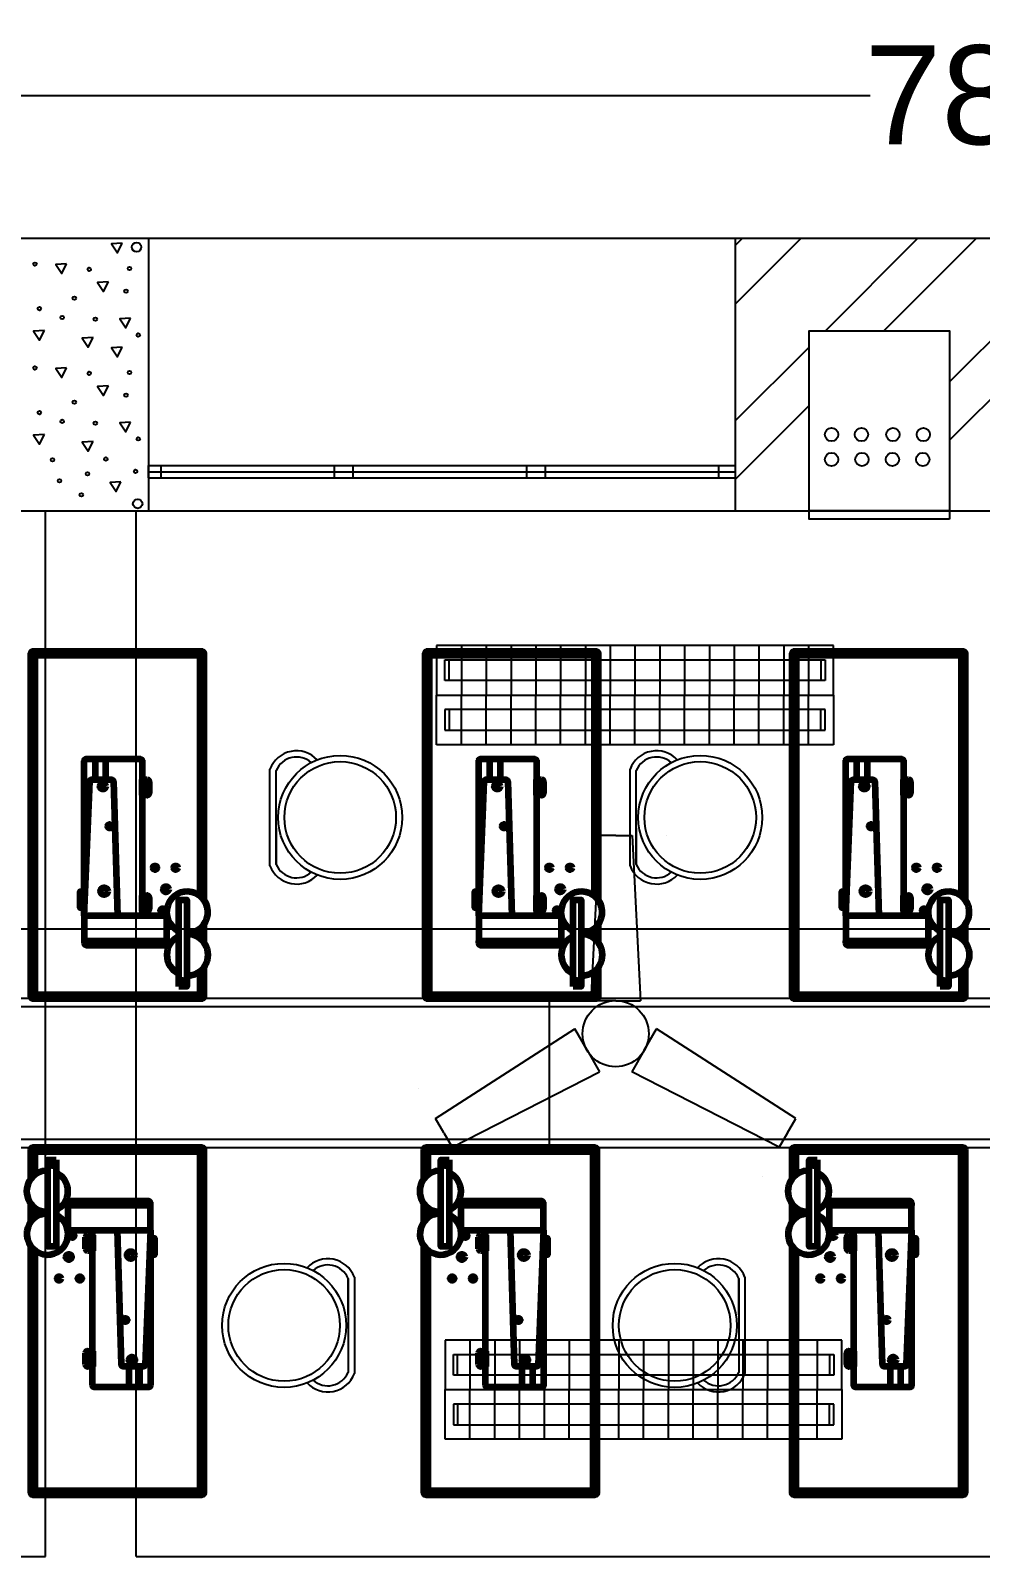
# Model space of a CAD drawing. Header units: inches. Extents: x 9 to 2198, y -380 to 182.
# Drawn here: x 264.4 to 379.3, y -138.6 to 46.1 of the extents above; entities that cross this region are included whole.
import ezdxf

# ---------------------------------------------------------------- set-up
doc = ezdxf.new("R2010")
doc.units = ezdxf.units.IN
doc.header["$MEASUREMENT"] = 0
doc.header["$PDMODE"] = 32
doc.header["$PDSIZE"] = -10
for name, color, linetype in [('beam', 50, 'Continuous'), ('center table', 30, 'Continuous'), ('chairs', 100, 'Continuous'), ('dimensions', 230, 'Continuous'), ('electrical', 60, 'Continuous'), ('fans', 210, 'Continuous'), ('machines', 21, 'Continuous'), ('outer wall', 10, 'Continuous'), ('pillar hatching', 40, 'Continuous'), ('tubelights', 201, 'Continuous')]:
    doc.layers.add(name, color=color, linetype=linetype)
doc.styles.get("Standard").update_dxf_attribs({"font": 'arial.ttf'})
doc.dimstyles.get("Standard").update_dxf_attribs({"dimtxt": 11.9795, "dimasz": 0.18, "dimexe": 0.18, "dimexo": 0.0625, "dimgap": 0.09, "dimtad": 0, "dimtih": 1, "dimtoh": 1, "dimdec": 4, "dimzin": 0, "dimdsep": 46, "dimtxsty": 'Standard', "dimcen": 0.09, "dimadec": 0, "dimazin": 0, "dimtfac": 1, "dimtdec": 4, "dimtofl": 0, "dimtmove": 0, "dimatfit": 3, "dimfxl": 1, "dimtolj": 1, "dimtzin": 0, "dimarcsym": 0})

# ---------------------------------------------------------------- blocks, each defined once
blk = doc.blocks.new('*U24')
at = {"layer": 'fans'}
for p, q in [((-3.57, 10), (-4.57, -10)), ((-1.57, 10), (-3.57, 10)), ((-1.57, 10), (-1.57, 10)), ((-1.57, 10), (-1.57, 10)), ((-1.57, 10), (-1.57, 10)), ((-1.57, 10), (-1.57, 10)), ((-1.57, 10), (0.43, 10)), ((0.43, 10), (1.43, -10)), ((4.57, 10), (4.57, 10)), ((-1.57, -10), (-4.57, -10)), ((-1.57, -10), (1.43, -10))]:
    blk.add_line(p, q, dxfattribs=at)
blk = doc.blocks.new('*U25')
at = {"layer": 'fans', "color": 0, "linetype": 'ByBlock', "lineweight": -2, "transparency": 16777216}
blk.add_blockref('*U24', (1152.58, 51.52), dxfattribs=at)
for p, rotation in [((1138.1, 31.88), 120), ((1162.34, 29.16), 239.9999999999999)]:
    blk.add_blockref('*U24', p, dxfattribs=dict(at, rotation=rotation))
blk = doc.blocks.new('TUBELIGHT')
for p, q in [((2377.8, 620.73), (2329.8, 620.73)), ((2329.8, 620.73), (2329.8, 614.73)), ((2332.8, 620.73), (2332.8, 614.73)), ((2335.8, 620.73), (2335.8, 614.73)), ((2338.8, 620.73), (2338.8, 614.73)), ((2341.8, 620.73), (2341.8, 614.73)), ((2344.8, 620.73), (2344.8, 614.73)), ((2347.8, 620.73), (2347.8, 614.73)), ((2350.8, 620.73), (2350.8, 614.73)), ((2353.8, 620.73), (2353.8, 614.73)), ((2356.8, 620.73), (2356.8, 614.73)), ((2359.8, 620.73), (2359.8, 614.73)), ((2362.8, 620.73), (2362.8, 614.73)), ((2365.8, 620.73), (2365.8, 614.73)), ((2368.8, 620.73), (2368.8, 614.73)), ((2371.8, 620.73), (2371.8, 614.73)), ((2374.8, 620.73), (2374.8, 614.73)), ((2377.8, 614.73), (2377.8, 620.73)), ((2330.8, 618.98), (2376.8, 618.98)), ((2330.8, 616.48), (2330.8, 618.98)), ((2331.3, 616.48), (2331.3, 618.98)), ((2376.3, 618.98), (2376.3, 616.48)), ((2376.8, 618.98), (2376.8, 616.48)), ((2376.8, 616.48), (2330.8, 616.48)), ((2329.8, 614.73), (2377.8, 614.73)), ((2329.8, 608.73), (2329.8, 614.73)), ((2376.8, 612.98), (2330.8, 612.98)), ((2330.8, 612.98), (2330.8, 610.48)), ((2331.3, 612.98), (2331.3, 610.48)), ((2332.8, 608.73), (2332.8, 614.73)), ((2335.8, 608.73), (2335.8, 614.73)), ((2338.8, 608.73), (2338.8, 614.73)), ((2341.8, 608.73), (2341.8, 614.73)), ((2344.8, 608.73), (2344.8, 614.73)), ((2347.8, 608.73), (2347.8, 614.73)), ((2350.8, 608.73), (2350.8, 614.73)), ((2353.8, 608.73), (2353.8, 614.73)), ((2356.8, 608.73), (2356.8, 614.73)), ((2359.8, 608.73), (2359.8, 614.73)), ((2362.8, 608.73), (2362.8, 614.73)), ((2365.8, 608.73), (2365.8, 614.73)), ((2368.8, 608.73), (2368.8, 614.73)), ((2371.8, 608.73), (2371.8, 614.73)), ((2374.8, 608.73), (2374.8, 614.73)), ((2376.3, 610.48), (2376.3, 612.98)), ((2376.8, 610.48), (2376.8, 612.98)), ((2377.8, 614.73), (2377.8, 608.73)), ((2330.8, 610.48), (2376.8, 610.48)), ((2377.8, 608.73), (2329.8, 608.73))]:
    blk.add_line(p, q)
blk = doc.blocks.new('*D47')
at = {"layer": 'Defpoints', "color": 0, "transparency": 16777216}
for p in [(791.19, 38.21), (9.19, 20.94), (791.19, 20.94)]:
    blk.add_point(p, dxfattribs=at)
at = {"layer": 'dimensions', "color": 0, "lineweight": -2, "transparency": 16777216}
for p, q in [((9.19, 21.01), (9.19, 38.39)), ((9.37, 38.21), (366, 38.21)), ((791.01, 38.21), (434.39, 38.21)), ((791.19, 21.01), (791.19, 38.39))]:
    blk.add_line(p, q, dxfattribs=at)
at = {"layer": 'dimensions', "color": 0, "transparency": 16777216}
for points in [[(9.37, 38.24), (9.37, 38.18), (9.19, 38.21)], [(791.01, 38.24), (791.01, 38.18), (791.19, 38.21)]]:
    blk.add_solid(points, dxfattribs=at)
at = {"layer": 'dimensions', "color": 0, "transparency": 16777216, "insert": (400.19, 38.21), "char_height": 11.9795, "attachment_point": 5}
blk.add_mtext('\\A1;782.0000', dxfattribs=at)
blk = doc.blocks.new('*D49')
at = {"layer": 'Defpoints', "color": 0, "transparency": 16777216}
for p in [(709.19, -62.62), (136.19, -80.06), (709.19, -80.06)]:
    blk.add_point(p, dxfattribs=at)
at = {"layer": 'dimensions', "color": 0, "lineweight": -2, "transparency": 16777216}
for p, q in [((136.19, -79.99), (136.19, -62.44)), ((136.37, -62.62), (388.45, -62.62)), ((709.01, -62.62), (456.94, -62.62)), ((709.19, -79.99), (709.19, -62.44))]:
    blk.add_line(p, q, dxfattribs=at)
at = {"layer": 'dimensions', "color": 0, "transparency": 16777216}
for points in [[(136.37, -62.59), (136.37, -62.65), (136.19, -62.62)], [(709.01, -62.59), (709.01, -62.65), (709.19, -62.62)]]:
    blk.add_solid(points, dxfattribs=at)
at = {"layer": 'dimensions', "color": 0, "transparency": 16777216, "insert": (422.69, -62.62), "char_height": 11.9795, "attachment_point": 5}
blk.add_mtext('\\A1;573.0000', dxfattribs=at)

msp = doc.modelspace()

# ---------------------------------------------------------------- linework, layer by layer
at = {"layer": 'beam'}
for p, q in [((266.19477, -138.55658), (266.19477, -12.05658)), ((277.19477, -138.55658), (277.19477, -12.05658)), ((150.19477, -138.55658), (266.19477, -138.55658)), ((277.19477, -138.55658), (393.19477, -138.55658))]:
    msp.add_line(p, q, dxfattribs=at)
at = {"layer": 'center table'}
for p, q in [((709.19477, -71.05658), (136.19477, -71.05658)), ((327.19477, -89.05658), (327.19477, -71.05658)), ((709.19477, -72.05658), (136.19477, -72.05658)), ((136.19477, -88.05658), (709.19477, -88.05658)), ((136.19477, -89.05658), (709.19477, -89.05658))]:
    msp.add_line(p, q, dxfattribs=at)
at = {"layer": 'chairs', "linetype": 'ByBlock'}
for p, q in [((293.36668, -54.9778), (293.36668, -43.29917)), ((294.11668, -54.83201), (294.11668, -43.44496)), ((336.92927, -54.9778), (336.92927, -43.29917)), ((337.67927, -54.83201), (337.67927, -43.44496)), ((294.11668, -50.41651), (294.11668, -54.83201)), ((337.67927, -50.41651), (337.67927, -54.83201)), ((302.83083, -109.31861), (302.83083, -104.90312)), ((302.83083, -104.90312), (302.83083, -116.29017)), ((303.58083, -104.75733), (303.58083, -116.43596)), ((350.08547, -109.31861), (350.08547, -104.90312)), ((350.08547, -104.90312), (350.08547, -116.29017)), ((350.83547, -104.75733), (350.83547, -116.43596))]:
    msp.add_line(p, q, dxfattribs=at)
for centre, radius in [((301.86435, -49.13848), 7.5), ((301.86435, -49.13848), 6.75), ((345.42693, -49.13848), 7.5), ((345.42693, -49.13848), 6.75), ((295.08316, -110.59664), 7.5), ((342.33781, -110.59664), 7.5), ((295.08316, -110.59664), 6.75), ((342.33781, -110.59664), 6.75)]:
    msp.add_circle(centre, radius, dxfattribs=at)
for centre, radius, start, end in [((296.58107, -44.51445), 3.43646, 43.0339046, 159.2895399), ((296.58107, -44.51445), 2.68646, 48.4094874, 156.5400873), ((340.14366, -44.51445), 3.43646, 43.0339046, 159.2895399), ((340.14366, -44.51445), 2.68646, 48.4094874, 156.5400873), ((296.58107, -53.76251), 3.43646, 200.7104601, 316.9660954), ((296.58107, -53.76251), 2.68646, 203.4599127, 311.5905126), ((340.14366, -53.76251), 3.43646, 200.7104601, 316.9660954), ((340.14366, -53.76251), 2.68646, 203.4599127, 311.5905126), ((300.36644, -105.97261), 3.43646, 20.7104601, 136.9660954), ((300.36644, -105.97261), 2.68646, 23.4599127, 131.5905126), ((347.62108, -105.97261), 3.43646, 20.7104601, 136.9660954), ((347.62108, -105.97261), 2.68646, 23.4599127, 131.5905126), ((300.36644, -115.22067), 2.68646, 228.4094874, 336.5400873), ((347.62108, -115.22067), 2.68646, 228.4094874, 336.5400873), ((300.36644, -115.22067), 3.43646, 223.0339046, 339.2895399), ((347.62108, -115.22067), 3.43646, 223.0339046, 339.2895399)]:
    msp.add_arc(centre, radius, start, end, dxfattribs=at)
at = {"layer": 'electrical'}
for points in [[(375.59592, -12.05896), (358.58901, -12.05896), (358.58901, 9.74208), (375.59592, 9.74208)], [(375.59592, -13.05896), (358.59592, -13.05896), (358.59592, -12.05896), (375.59592, -12.05896)]]:
    msp.add_lwpolyline(points, close=True, dxfattribs=at)
for centre in [(361.318, -2.81504), (364.92926, -2.81504), (368.74115, -2.81504), (372.41928, -2.81504), (361.318, -5.82073), (364.99614, -5.82073), (368.67427, -5.82073), (372.35241, -5.82073)]:
    msp.add_circle(centre, 0.80473, dxfattribs=at)
at = {"layer": 'fans'}
msp.add_circle((335.19477, -75.30658), 4, dxfattribs=at)
at = {"layer": 'machines', "linetype": 'ByBlock', "lineweight": 100}
for p, q in [((272.20999, -42.05735), (272.20999, -44.55658)), ((273.48972, -42.04638), (273.48972, -44.55658)), ((319.92318, -42.05735), (319.92318, -44.55658)), ((321.20291, -42.04638), (321.20291, -44.55658)), ((364.33002, -42.05735), (364.33002, -44.55658)), ((365.60975, -42.04638), (365.60975, -44.55658)), ((271.52778, -45.44566), (271.30662, -45.47729)), ((271.30662, -45.70392), (271.30662, -45.47729)), ((271.30662, -45.70392), (271.52778, -45.70392)), ((277.89667, -44.5609), (278.51381, -44.5609)), ((277.89667, -46.44438), (277.89667, -44.5609)), ((277.89667, -44.7609), (278.31381, -44.7609)), ((278.56381, -45.0109), (278.56381, -45.99438)), ((278.76381, -44.8109), (278.76381, -46.19438)), ((319.24098, -45.44566), (319.01982, -45.47729)), ((319.01982, -45.70392), (319.01982, -45.47729)), ((319.01982, -45.70392), (319.24098, -45.70392)), ((325.60987, -44.5609), (326.22701, -44.5609)), ((325.60987, -46.44438), (325.60987, -44.5609)), ((325.60987, -44.7609), (326.02701, -44.7609)), ((326.27701, -45.0109), (326.27701, -45.99438)), ((326.47701, -44.8109), (326.47701, -46.19438)), ((363.64782, -45.44566), (363.42665, -45.47729)), ((363.42665, -45.70392), (363.42665, -45.47729)), ((363.42665, -45.70392), (363.64782, -45.70392)), ((370.0167, -44.5609), (370.63385, -44.5609)), ((370.0167, -46.44438), (370.0167, -44.5609)), ((370.0167, -44.7609), (370.43385, -44.7609)), ((370.68385, -45.0109), (370.68385, -45.99438)), ((370.88385, -44.8109), (370.88385, -46.19438)), ((278.31381, -46.24438), (277.89667, -46.24438)), ((278.51381, -46.44438), (277.89667, -46.44438)), ((326.02701, -46.24438), (325.60987, -46.24438)), ((326.22701, -46.44438), (325.60987, -46.44438)), ((370.43385, -46.24438), (370.0167, -46.24438)), ((370.63385, -46.44438), (370.0167, -46.44438)), ((277.89667, -58.57552), (278.51381, -58.57552)), ((277.89667, -60.459), (277.89667, -58.57552)), ((277.89667, -58.77552), (278.31381, -58.77552)), ((278.56381, -59.02552), (278.56381, -60.009)), ((278.76381, -58.82552), (278.76381, -60.209)), ((325.60987, -58.57552), (326.22701, -58.57552)), ((325.60987, -60.459), (325.60987, -58.57552)), ((325.60987, -58.77552), (326.02701, -58.77552)), ((326.27701, -59.02552), (326.27701, -60.009)), ((326.47701, -58.82552), (326.47701, -60.209)), ((370.0167, -58.57552), (370.63385, -58.57552)), ((370.0167, -60.459), (370.0167, -58.57552)), ((370.0167, -58.77552), (370.43385, -58.77552)), ((370.68385, -59.02552), (370.68385, -60.009)), ((370.88385, -58.82552), (370.88385, -60.209)), ((278.31381, -60.259), (277.89667, -60.259)), ((278.51381, -60.459), (277.89667, -60.459)), ((326.02701, -60.259), (325.60987, -60.259)), ((326.22701, -60.459), (325.60987, -60.459)), ((370.43385, -60.259), (370.0167, -60.259)), ((370.63385, -60.459), (370.0167, -60.459)), ((271.30294, -99.68455), (271.92008, -99.68455)), ((271.92008, -99.68455), (271.92008, -101.56803)), ((318.85894, -99.68455), (319.47608, -99.68455)), ((319.47608, -99.68455), (319.47608, -101.56803)), ((363.40203, -99.68455), (364.01917, -99.68455)), ((364.01917, -99.68455), (364.01917, -101.56803)), ((271.05294, -101.31803), (271.05294, -99.93455)), ((271.25294, -101.11803), (271.25294, -100.13455)), ((271.50294, -99.88455), (271.92008, -99.88455)), ((271.92008, -101.36803), (271.50294, -101.36803)), ((318.60894, -101.31803), (318.60894, -99.93455)), ((318.80894, -101.11803), (318.80894, -100.13455)), ((319.05894, -99.88455), (319.47608, -99.88455)), ((319.47608, -101.36803), (319.05894, -101.36803)), ((363.15203, -101.31803), (363.15203, -99.93455)), ((363.35203, -101.11803), (363.35203, -100.13455)), ((363.60203, -99.88455), (364.01917, -99.88455)), ((364.01917, -101.36803), (363.60203, -101.36803)), ((271.92008, -101.56803), (271.30294, -101.56803)), ((319.47608, -101.56803), (318.85894, -101.56803)), ((364.01917, -101.56803), (363.40203, -101.56803)), ((271.05294, -115.33264), (271.05294, -113.94916)), ((271.25294, -115.13264), (271.25294, -114.14916)), ((271.30294, -113.69916), (271.92008, -113.69916)), ((271.50294, -113.89916), (271.92008, -113.89916)), ((271.92008, -113.69916), (271.92008, -115.58264)), ((278.51013, -114.43962), (278.28896, -114.43962)), ((278.51013, -114.43962), (278.51013, -114.66626)), ((318.60894, -115.33264), (318.60894, -113.94916)), ((318.80894, -115.13264), (318.80894, -114.14916)), ((318.85894, -113.69916), (319.47608, -113.69916)), ((319.05894, -113.89916), (319.47608, -113.89916)), ((319.47608, -113.69916), (319.47608, -115.58264)), ((326.06613, -114.43962), (325.84497, -114.43962)), ((326.06613, -114.43962), (326.06613, -114.66626)), ((363.15203, -115.33264), (363.15203, -113.94916)), ((363.35203, -115.13264), (363.35203, -114.14916)), ((363.40203, -113.69916), (364.01917, -113.69916)), ((363.60203, -113.89916), (364.01917, -113.89916)), ((364.01917, -113.69916), (364.01917, -115.58264)), ((370.60922, -114.43962), (370.38806, -114.43962)), ((370.60922, -114.43962), (370.60922, -114.66626)), ((271.92008, -115.58264), (271.30294, -115.58264)), ((271.92008, -115.38264), (271.50294, -115.38264)), ((276.32703, -118.09717), (276.32703, -115.58697)), ((277.60676, -118.0862), (277.60676, -115.58697)), ((278.28896, -114.69788), (278.51013, -114.66626)), ((319.47608, -115.58264), (318.85894, -115.58264)), ((319.47608, -115.38264), (319.05894, -115.38264)), ((323.88303, -118.09717), (323.88303, -115.58697)), ((325.16276, -118.0862), (325.16276, -115.58697)), ((325.84497, -114.69788), (326.06613, -114.66626)), ((364.01917, -115.58264), (363.40203, -115.58264)), ((364.01917, -115.38264), (363.60203, -115.38264)), ((368.42613, -118.09717), (368.42613, -115.58697)), ((369.70586, -118.0862), (369.70586, -115.58697)), ((370.38806, -114.69788), (370.60922, -114.66626))]:
    msp.add_line(p, q, dxfattribs=at)
for points in [[(285.40876, -59.16119), (285.40876, -29.30658, 0.414213562), (285.15876, -29.05658), (264.65876, -29.05658, 0.414213562), (264.40876, -29.30658), (264.40876, -70.80658, 0.414213562), (264.65876, -71.05658), (285.15876, -71.05658, 0.414213562), (285.40876, -70.80658), (285.40876, -67.24768)], [(333.12195, -59.16119), (333.12195, -29.30658, 0.414213562), (332.87195, -29.05658), (312.37195, -29.05658, 0.414213562), (312.12195, -29.30658), (312.12195, -70.80658, 0.414213562), (312.37195, -71.05658), (332.87195, -71.05658, 0.414213562), (333.12195, -70.80658), (333.12195, -67.24768)], [(377.52879, -59.16119), (377.52879, -29.30658, 0.414213562), (377.27879, -29.05658), (356.77879, -29.05658, 0.414213562), (356.52879, -29.30658), (356.52879, -70.80658, 0.414213562), (356.77879, -71.05658), (377.27879, -71.05658, 0.414213562), (377.52879, -70.80658), (377.52879, -67.24768)], [(284.90876, -58.63371), (284.90876, -29.80658, 0.414213562), (284.65876, -29.55658), (265.15876, -29.55658, 0.414213562), (264.90876, -29.80658), (264.90876, -70.30658, 0.414213562), (265.15876, -70.55658), (284.65876, -70.55658, 0.414213562), (284.90876, -70.30658), (284.90876, -67.75928)], [(332.62195, -58.63371), (332.62195, -29.80658, 0.414213562), (332.37195, -29.55658), (312.87195, -29.55658, 0.414213562), (312.62195, -29.80658), (312.62195, -70.30658, 0.414213562), (312.87195, -70.55658), (332.37195, -70.55658, 0.414213562), (332.62195, -70.30658), (332.62195, -67.75928)], [(377.02879, -58.63371), (377.02879, -29.80658, 0.414213562), (376.77879, -29.55658), (357.27879, -29.55658, 0.414213562), (357.02879, -29.80658), (357.02879, -70.30658, 0.414213562), (357.27879, -70.55658), (376.77879, -70.55658, 0.414213562), (377.02879, -70.30658), (377.02879, -67.75928)], [(264.40799, -100.98236), (264.40799, -130.83697, 0.414213562), (264.65799, -131.08697), (285.15799, -131.08697, 0.414213562), (285.40799, -130.83697), (285.40799, -89.33697, 0.414213562), (285.15799, -89.08697), (264.65799, -89.08697, 0.414213562), (264.40799, -89.33697), (264.40799, -92.89586)], [(264.90799, -101.50984), (264.90799, -130.33697, 0.414213562), (265.15799, -130.58697), (284.65799, -130.58697, 0.414213562), (284.90799, -130.33697), (284.90799, -89.83697, 0.414213562), (284.65799, -89.58697), (265.15799, -89.58697, 0.414213562), (264.90799, -89.83697), (264.90799, -92.38426)], [(311.96399, -100.98236), (311.96399, -130.83697, 0.414213562), (312.21399, -131.08697), (332.71399, -131.08697, 0.414213562), (332.96399, -130.83697), (332.96399, -89.33697, 0.414213562), (332.71399, -89.08697), (312.21399, -89.08697, 0.414213562), (311.96399, -89.33697), (311.96399, -92.89586)], [(312.46399, -101.50984), (312.46399, -130.33697, 0.414213562), (312.71399, -130.58697), (332.21399, -130.58697, 0.414213562), (332.46399, -130.33697), (332.46399, -89.83697, 0.414213562), (332.21399, -89.58697), (312.71399, -89.58697, 0.414213562), (312.46399, -89.83697), (312.46399, -92.38426)], [(356.50709, -100.98236), (356.50709, -130.83697, 0.414213562), (356.75709, -131.08697), (377.25709, -131.08697, 0.414213562), (377.50709, -130.83697), (377.50709, -89.33697, 0.414213562), (377.25709, -89.08697), (356.75709, -89.08697, 0.414213562), (356.50709, -89.33697), (356.50709, -92.89586)], [(357.00709, -101.50984), (357.00709, -130.33697, 0.414213562), (357.25709, -130.58697), (376.75709, -130.58697, 0.414213562), (377.00709, -130.33697), (377.00709, -89.83697, 0.414213562), (376.75709, -89.58697), (357.25709, -89.58697, 0.414213562), (357.00709, -89.83697), (357.00709, -92.38426)]]:
    msp.add_lwpolyline(points, format="xyb", dxfattribs=at)
for points in [[(270.90876, -61.05658), (270.90876, -42.30658, -0.414213562), (271.15876, -42.05658), (277.65876, -42.05658, -0.414213562), (277.90876, -42.30658), (277.90876, -61.05658)], [(318.62195, -61.05658), (318.62195, -42.30658, -0.414213562), (318.87195, -42.05658), (325.37195, -42.05658, -0.414213562), (325.62195, -42.30658), (325.62195, -61.05658)], [(363.02879, -61.05658), (363.02879, -42.30658, -0.414213562), (363.27879, -42.05658), (369.77879, -42.05658, -0.414213562), (370.02879, -42.30658), (370.02879, -61.05658)], [(270.90876, -61.05658), (271.55638, -44.79663, -0.402601402), (271.80618, -44.55658), (274.17051, -44.55658, -0.405445019), (274.42039, -44.79907), (274.90876, -61.05658)], [(318.62195, -61.05658), (319.26958, -44.79663, -0.402601402), (319.51938, -44.55658), (321.8837, -44.55658, -0.405445019), (322.13359, -44.79907), (322.62195, -61.05658)], [(363.02879, -61.05658), (363.67642, -44.79663, -0.402601402), (363.92622, -44.55658), (366.29054, -44.55658, -0.405445019), (366.54043, -44.79907), (367.02879, -61.05658)], [(270.90876, -61.05658), (270.90876, -64.05658), (280.90876, -64.05658), (280.90876, -61.30658, 0.414213562), (280.65876, -61.05658)], [(318.62195, -61.05658), (318.62195, -64.05658), (328.62195, -64.05658), (328.62195, -61.30658, 0.414213562), (328.37195, -61.05658)], [(363.02879, -61.05658), (363.02879, -64.05658), (373.02879, -64.05658), (373.02879, -61.30658, 0.414213562), (372.77879, -61.05658)], [(280.90876, -64.05658), (280.90876, -64.36907, -0.414213562), (280.65876, -64.61907), (271.1886, -64.61907, -0.414213562), (270.9386, -64.36907), (270.9386, -64.05658)], [(328.62195, -64.05658), (328.62195, -64.36907, -0.414213562), (328.37195, -64.61907), (318.9018, -64.61907, -0.414213562), (318.6518, -64.36907), (318.6518, -64.05658)], [(373.02879, -64.05658), (373.02879, -64.36907, -0.414213562), (372.77879, -64.61907), (363.30863, -64.61907, -0.414213562), (363.05863, -64.36907), (363.05863, -64.05658)], [(268.90799, -96.08697), (268.90799, -95.77448, -0.414213562), (269.15799, -95.52448), (278.62815, -95.52448, -0.414213562), (278.87815, -95.77448), (278.87815, -96.08697)], [(316.46399, -96.08697), (316.46399, -95.77448, -0.414213562), (316.71399, -95.52448), (326.18415, -95.52448, -0.414213562), (326.43415, -95.77448), (326.43415, -96.08697)], [(361.00709, -96.08697), (361.00709, -95.77448, -0.414213562), (361.25709, -95.52448), (370.72724, -95.52448, -0.414213562), (370.97724, -95.77448), (370.97724, -96.08697)], [(278.90799, -99.08697), (278.90799, -96.08697), (268.90799, -96.08697), (268.90799, -98.83697, 0.414213562), (269.15799, -99.08697)], [(326.46399, -99.08697), (326.46399, -96.08697), (316.46399, -96.08697), (316.46399, -98.83697, 0.414213562), (316.71399, -99.08697)], [(371.00709, -99.08697), (371.00709, -96.08697), (361.00709, -96.08697), (361.00709, -98.83697, 0.414213562), (361.25709, -99.08697)], [(278.90799, -99.08697), (278.90799, -117.83697, -0.414213562), (278.65799, -118.08697), (272.15799, -118.08697, -0.414213562), (271.90799, -117.83697), (271.90799, -99.08697)], [(278.90799, -99.08697), (278.26037, -115.34692, -0.402601402), (278.01056, -115.58697), (275.64624, -115.58697, -0.405445019), (275.39636, -115.34447), (274.90799, -99.08697)], [(326.46399, -99.08697), (326.46399, -117.83697, -0.414213562), (326.21399, -118.08697), (319.71399, -118.08697, -0.414213562), (319.46399, -117.83697), (319.46399, -99.08697)], [(326.46399, -99.08697), (325.81637, -115.34692, -0.402601402), (325.56657, -115.58697), (323.20224, -115.58697, -0.405445019), (322.95236, -115.34447), (322.46399, -99.08697)], [(371.00709, -99.08697), (371.00709, -117.83697, -0.414213562), (370.75709, -118.08697), (364.25709, -118.08697, -0.414213562), (364.00709, -117.83697), (364.00709, -99.08697)], [(371.00709, -99.08697), (370.35946, -115.34692, -0.402601402), (370.10966, -115.58697), (367.74534, -115.58697, -0.405445019), (367.49545, -115.34447), (367.00709, -99.08697)]]:
    msp.add_lwpolyline(points, format="xyb", close=True, dxfattribs=at)
for points in [[(270.90227, -58.0996), (270.90227, -60.09177), (270.42308, -60.09177), (270.42308, -58.0996)], [(270.90227, -58.72677), (270.90227, -59.9442), (270.45994, -59.9442), (270.45994, -58.72677)], [(318.61546, -58.0996), (318.61546, -60.09177), (318.13628, -60.09177), (318.13628, -58.0996)], [(318.61546, -58.72677), (318.61546, -59.9442), (318.17314, -59.9442), (318.17314, -58.72677)], [(363.0223, -58.0996), (363.0223, -60.09177), (362.54311, -60.09177), (362.54311, -58.0996)], [(363.0223, -58.72677), (363.0223, -59.9442), (362.57998, -59.9442), (362.57998, -58.72677)], [(282.32578, -69.59615), (282.32578, -59.09615), (283.32578, -59.09615), (283.32578, -69.59615)], [(282.32578, -69.59615), (282.32578, -59.09615), (283.32578, -59.09615), (283.32578, -69.59615)], [(330.03898, -69.59615), (330.03898, -59.09615), (331.03898, -59.09615), (331.03898, -69.59615)], [(330.03898, -69.59615), (330.03898, -59.09615), (331.03898, -59.09615), (331.03898, -69.59615)], [(374.44581, -69.59615), (374.44581, -59.09615), (375.44581, -59.09615), (375.44581, -69.59615)], [(374.44581, -69.59615), (374.44581, -59.09615), (375.44581, -59.09615), (375.44581, -69.59615)], [(267.49097, -90.54739), (267.49097, -101.04739), (266.49097, -101.04739), (266.49097, -90.54739)], [(267.49097, -90.54739), (267.49097, -101.04739), (266.49097, -101.04739), (266.49097, -90.54739)], [(315.04697, -90.54739), (315.04697, -101.04739), (314.04697, -101.04739), (314.04697, -90.54739)], [(315.04697, -90.54739), (315.04697, -101.04739), (314.04697, -101.04739), (314.04697, -90.54739)], [(359.59006, -90.54739), (359.59006, -101.04739), (358.59006, -101.04739), (358.59006, -90.54739)], [(359.59006, -90.54739), (359.59006, -101.04739), (358.59006, -101.04739), (358.59006, -90.54739)], [(278.91448, -102.04394), (278.91448, -100.05177), (279.39367, -100.05177), (279.39367, -102.04394)], [(278.91448, -101.41678), (278.91448, -100.19934), (279.35681, -100.19934), (279.35681, -101.41678)], [(326.47048, -102.04394), (326.47048, -100.05177), (326.94967, -100.05177), (326.94967, -102.04394)], [(326.47048, -101.41678), (326.47048, -100.19934), (326.91281, -100.19934), (326.91281, -101.41678)], [(371.01358, -102.04394), (371.01358, -100.05177), (371.49276, -100.05177), (371.49276, -102.04394)], [(371.01358, -101.41678), (371.01358, -100.19934), (371.4559, -100.19934), (371.4559, -101.41678)]]:
    msp.add_lwpolyline(points, close=True, dxfattribs=at)
for points in [[(284.90876, -63.78887), (284.90876, -62.56441)], [(285.40876, -64.30047), (285.40876, -62.03693)], [(332.62195, -63.78887), (332.62195, -62.56441)], [(333.12195, -64.30047), (333.12195, -62.03693)], [(377.02879, -63.78887), (377.02879, -62.56441)], [(377.52879, -64.30047), (377.52879, -62.03693)], [(264.40799, -95.84307), (264.40799, -98.10661)], [(311.96399, -95.84307), (311.96399, -98.10661)], [(356.50709, -95.84307), (356.50709, -98.10661)], [(264.90799, -96.35467), (264.90799, -97.57914)], [(312.46399, -96.35467), (312.46399, -97.57914)], [(357.00709, -96.35467), (357.00709, -97.57914)]]:
    msp.add_lwpolyline(points, dxfattribs=at)
for centre, radius in [((273.15076, -45.37189), 0.36505), ((320.86395, -45.37189), 0.36505), ((365.27079, -45.37189), 0.36505), ((273.96168, -50.20473), 0.2361), ((321.67488, -50.20473), 0.2361), ((366.08172, -50.20473), 0.2361), ((279.45215, -55.22432), 0.24787), ((281.96063, -55.22432), 0.24787), ((327.16535, -55.22432), 0.24787), ((329.67383, -55.22432), 0.24787), ((371.57218, -55.22432), 0.24787), ((374.08066, -55.22432), 0.24787), ((273.29819, -58.0627), 0.44407), ((280.78577, -57.82584), 0.34337), ((321.01139, -58.0627), 0.44407), ((328.49897, -57.82584), 0.34337), ((365.41822, -58.0627), 0.44407), ((372.9058, -57.82584), 0.34337), ((280.37299, -60.39562), 0.24787), ((328.08618, -60.39562), 0.24787), ((372.49302, -60.39562), 0.24787), ((282.74802, -69.10073), 0.26374), ((282.74802, -69.10073), 0.26374), ((330.46122, -69.10073), 0.26374), ((330.46122, -69.10073), 0.26374), ((374.86805, -69.10073), 0.26374), ((374.86805, -69.10073), 0.26374), ((267.06873, -91.04281), 0.26374), ((267.06873, -91.04281), 0.26374), ((314.62473, -91.04281), 0.26374), ((314.62473, -91.04281), 0.26374), ((359.16782, -91.04281), 0.26374), ((359.16782, -91.04281), 0.26374), ((269.44376, -99.74792), 0.24787), ((316.99976, -99.74792), 0.24787), ((361.54286, -99.74792), 0.24787), ((269.03098, -102.31771), 0.34337), ((276.51856, -102.08084), 0.44407), ((316.58698, -102.31771), 0.34337), ((324.07456, -102.08084), 0.44407), ((361.13007, -102.31771), 0.34337), ((368.61765, -102.08084), 0.44407), ((267.85612, -104.91922), 0.24787), ((270.3646, -104.91922), 0.24787), ((315.41212, -104.91922), 0.24787), ((317.9206, -104.91922), 0.24787), ((359.95521, -104.91922), 0.24787), ((362.46369, -104.91922), 0.24787), ((275.85506, -109.93881), 0.2361), ((323.41107, -109.93881), 0.2361), ((367.95416, -109.93881), 0.2361), ((276.66599, -114.77165), 0.36505), ((324.22199, -114.77165), 0.36505), ((368.76509, -114.77165), 0.36505)]:
    msp.add_circle(centre, radius, dxfattribs=at)
for centre, radius, start, end in [((278.31381, -45.0109), 0.25, 0, 90), ((278.31381, -45.99438), 0.25, 270, 0), ((278.51381, -44.8109), 0.25, 0, 90), ((326.02701, -45.0109), 0.25, 0, 90), ((326.02701, -45.99438), 0.25, 270, 0), ((326.22701, -44.8109), 0.25, 0, 90), ((370.43385, -45.0109), 0.25, 0, 90), ((370.43385, -45.99438), 0.25, 270, 0), ((370.63385, -44.8109), 0.25, 0, 90), ((278.51381, -46.19438), 0.25, 270, 0), ((326.22701, -46.19438), 0.25, 270, 0), ((370.63385, -46.19438), 0.25, 270, 0), ((278.31381, -59.02552), 0.25, 0, 90), ((278.51381, -58.82552), 0.25, 0, 90), ((283.36363, -60.59906), 2.5, 269.1324235, 245.4717745), ((326.02701, -59.02552), 0.25, 0, 90), ((326.22701, -58.82552), 0.25, 0, 90), ((331.07683, -60.59906), 2.5, 269.1324235, 245.4717745), ((370.43385, -59.02552), 0.25, 0, 90), ((370.63385, -58.82552), 0.25, 0, 90), ((375.48367, -60.59906), 2.5, 269.1324235, 245.4717745), ((278.31381, -60.009), 0.25, 270, 0), ((278.51381, -60.209), 0.25, 270, 0), ((326.02701, -60.009), 0.25, 270, 0), ((326.22701, -60.209), 0.25, 270, 0), ((370.43385, -60.009), 0.25, 270, 0), ((370.63385, -60.209), 0.25, 270, 0), ((283.38923, -65.77408), 2.5, 115.1747027, 244.8252973), ((283.38923, -65.77408), 2.5, 268.5456897, 91.4543103), ((331.10243, -65.77408), 2.5, 115.1747027, 244.8252973), ((331.10243, -65.77408), 2.5, 268.5456897, 91.4543103), ((375.50926, -65.77408), 2.5, 115.1747027, 244.8252973), ((375.50926, -65.77408), 2.5, 268.5456897, 91.4543103), ((266.42752, -94.36947), 2.5, 88.5456897, 271.4543103), ((266.42752, -94.36947), 2.5, 295.1747027, 64.8252973), ((313.98352, -94.36947), 2.5, 88.5456897, 271.4543103), ((313.98352, -94.36947), 2.5, 295.1747027, 64.8252973), ((358.52661, -94.36947), 2.5, 88.5456897, 271.4543103), ((358.52661, -94.36947), 2.5, 295.1747027, 64.8252973), ((266.45311, -99.54449), 2.5, 89.1324235, 65.4717745), ((314.00912, -99.54449), 2.5, 89.1324235, 65.4717745), ((358.55221, -99.54449), 2.5, 89.1324235, 65.4717745), ((271.30294, -99.93455), 0.25, 90, 180), ((318.85894, -99.93455), 0.25, 90, 180), ((363.40203, -99.93455), 0.25, 90, 180), ((271.30294, -101.31803), 0.25, 180, 270), ((271.50294, -100.13455), 0.25, 90, 180), ((271.50294, -101.11803), 0.25, 180, 270), ((318.85894, -101.31803), 0.25, 180, 270), ((319.05894, -100.13455), 0.25, 90, 180), ((319.05894, -101.11803), 0.25, 180, 270), ((363.40203, -101.31803), 0.25, 180, 270), ((363.60203, -100.13455), 0.25, 90, 180), ((363.60203, -101.11803), 0.25, 180, 270), ((271.30294, -113.94916), 0.25, 90, 180), ((271.50294, -114.14916), 0.25, 90, 180), ((318.85894, -113.94916), 0.25, 90, 180), ((319.05894, -114.14916), 0.25, 90, 180), ((363.40203, -113.94916), 0.25, 90, 180), ((363.60203, -114.14916), 0.25, 90, 180), ((271.30294, -115.33264), 0.25, 180, 270), ((271.50294, -115.13264), 0.25, 180, 270), ((318.85894, -115.33264), 0.25, 180, 270), ((319.05894, -115.13264), 0.25, 180, 270), ((363.40203, -115.33264), 0.25, 180, 270), ((363.60203, -115.13264), 0.25, 180, 270)]:
    msp.add_arc(centre, radius, start, end, dxfattribs=at)
at = {"layer": 'outer wall'}
for p, q in [((9.19477, 20.94342), (791.19477, 20.94342)), ((278.69477, -12.05658), (278.69477, 20.94342)), ((349.69477, -12.05658), (349.69477, 20.94342)), ((278.69325, -6.55658), (349.69325, -6.55658)), ((278.69325, -8.05658), (278.69325, -6.55658)), ((278.69325, -7.30658), (349.69325, -7.30658)), ((280.19325, -8.05658), (280.19325, -6.55658)), ((301.19325, -8.05658), (301.19325, -6.55658)), ((303.44325, -8.05658), (303.44325, -6.55658)), ((324.44325, -8.05658), (324.44325, -6.55658)), ((326.69325, -8.05658), (326.69325, -6.55658)), ((347.69325, -8.05658), (347.69325, -6.55658)), ((278.69325, -8.05658), (349.69325, -8.05658)), ((183.69477, -12.05658), (384.19477, -12.05658))]:
    msp.add_line(p, q, dxfattribs=at)
at = {"layer": 'outer wall', "linetype": 'Continuous'}
for p, q in [((349.69477, 20.0874), (350.55079, 20.94342)), ((349.69477, 13.01634), (357.62186, 20.94342)), ((360.56265, 9.74208), (371.764, 20.94342)), ((367.63372, 9.74208), (378.83506, 20.94342)), ((375.59592, 3.56215), (392.9772, 20.94342)), ((349.69477, -1.1258), (358.58901, 7.76844)), ((375.59592, -3.50892), (383.19477, 4.08993)), ((349.69477, -8.19687), (358.58901, 0.69737))]:
    msp.add_line(p, q, dxfattribs=at)
at = {"layer": 'pillar hatching'}
for points in [[(275.49642, 20.35605), (274.19569, 20.27733), (274.91422, 19.19022)], [(268.76547, 17.83504), (267.46474, 17.75632), (268.18327, 16.66921)], [(273.81369, 15.65017), (272.51295, 15.57145), (273.23149, 14.48434)], [(276.50606, 11.28041), (275.20533, 11.2017), (275.92387, 10.11459)], [(266.07309, 9.76781), (264.77236, 9.68909), (265.4909, 8.60198)], [(271.96268, 8.92747), (270.66194, 8.84875), (271.38048, 7.76164)], [(275.49642, 7.7752), (274.19569, 7.69649), (274.91422, 6.60938)], [(268.76547, 5.25419), (267.46474, 5.17548), (268.18327, 4.08837)], [(273.81369, 3.06932), (272.51295, 2.9906), (273.23149, 1.90349)], [(276.50606, -1.30043), (275.20533, -1.37915), (275.92387, -2.46626)], [(266.07309, -2.81304), (264.77236, -2.89175), (265.4909, -3.97886)], [(271.96268, -3.65338), (270.66194, -3.73209), (271.38048, -4.8192)], [(275.32815, -8.52733), (274.02741, -8.60604), (274.74595, -9.69315)]]:
    msp.add_lwpolyline(points, close=True, dxfattribs=at)
for centre, radius in [((277.22763, 19.86172), 0.56589), ((264.93591, 17.81169), 0.21161), ((271.50379, 17.17687), 0.21161), ((276.37675, 17.28268), 0.21161), ((269.70292, 13.68534), 0.21161), ((275.95302, 14.53178), 0.21161), ((265.46557, 12.4157), 0.21161), ((268.21984, 11.35766), 0.21161), ((272.24534, 11.14606), 0.21161), ((277.43609, 9.24158), 0.21161), ((264.93591, 5.23085), 0.21161), ((271.50379, 4.59603), 0.21161), ((276.37675, 4.70183), 0.21161), ((275.95302, 1.95094), 0.21161), ((265.46557, -0.16514), 0.21161), ((269.70292, 1.1045), 0.21161), ((268.21984, -1.22318), 0.21161), ((272.24534, -1.43479), 0.21161), ((277.43609, -3.33926), 0.21161), ((267.05458, -5.87855), 0.21161), ((271.29193, -7.57141), 0.21161), ((273.51653, -5.77275), 0.21161), ((277.11829, -7.254), 0.21161), ((267.90204, -8.41784), 0.21161), ((270.5504, -10.1107), 0.21161), ((277.36384, -11.17631), 0.56589)]:
    msp.add_circle(centre, radius, dxfattribs=at)

# ---------------------------------------------------------------- block references
at = {"layer": 'fans'}
msp.add_blockref('*U25', (-815.81066, -112.82846), dxfattribs=at)
at = {"layer": 'tubelights'}
for p in [(-2016.26859, -649.06852), (-2016.26859, -649.06852), (-2015.22988, -733.10093)]:
    msp.add_blockref('TUBELIGHT', p, dxfattribs=at)

# ---------------------------------------------------------------- dimensions: what is measured, and where the dimension line sits
at = {"layer": 'dimensions'}
for base, p1, p2, picture, middle in [((791.19477, 38.21089), (9.19477, 20.94342), (791.19477, 20.94342), '*D47', (400.19477, 38.21089)), ((709.19477, -62.62334), (136.19477, -80.05658), (709.19477, -80.05658), '*D49', (422.69477, -62.62334))]:
    dim = msp.add_linear_dim(base=base, p1=p1, p2=p2, dimstyle='Standard', dxfattribs=at)
    dim.commit()
    dim.dimension.update_dxf_attribs({"geometry": picture, "text_midpoint": middle})

doc.saveas('drawing.dxf')
